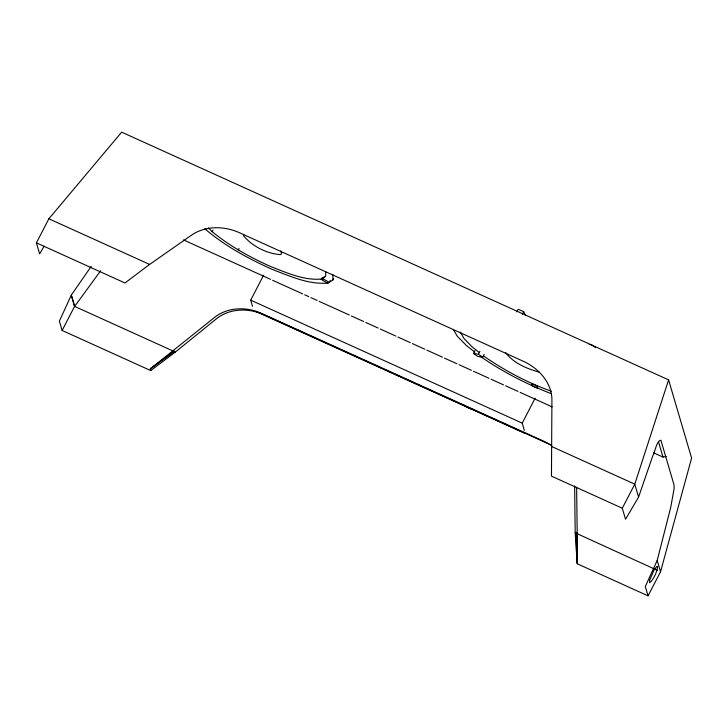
<?xml version="1.0" encoding="UTF-8"?>
<svg xmlns="http://www.w3.org/2000/svg" width="728" height="728" viewBox="0 0 728 728"><rect width="100%" height="100%" fill="white"/><g stroke="black" fill="none" stroke-linecap="round" stroke-linejoin="round"><path stroke-width="1.09" d="M648.057 595.85L645.308 586.504L657.202 560.46L670.697 507.498L674.137 488.552L674.037 484.912L660.878 440.176C656.392 440.84 655.118 451.952 652.725 456.01L638.574 497.088L625.534 519.237L622.294 508.217L551.46 476.13L551.924 399.927C551.888 382.418 538.274 367.94 523.023 361.143L239.385 232.678C224.461 225.962 205.769 225.507 191.864 234.916L149.613 264.419L124.979 282.974L36.4 242.852L48.876 218.791L121.658 132.15L668.604 379.87L691.6 458.076L660.533 571.789L648.057 595.85L577.222 563.772L575.184 532.778L574.638 485.958M668.604 379.87L634.77 484.156L622.294 508.217M484.156 354.327L482.673 357.23L477.695 356.411L473.464 353.444L474.956 350.541M473.464 353.444L478.442 354.254L479.925 351.36M551.305 445.181L263.472 314.605C248.576 307.798 229.629 308.235 216.507 318.718L175.375 352.052L150.742 370.588L62.117 330.448L74.593 306.388L71.308 295.104L91.191 266.403M325.662 271.426L325.671 276.349L321.376 279.061C303.749 280.617 287.023 272.809 270.934 266.666C250.104 257.303 229.875 246.21 212.176 231.677L212.967 230.139M238.293 249.959L239.093 248.43M252.516 306.351L250.696 300.145L263.618 275.211M204.859 228.738C224.679 245.946 248.111 258.422 271.89 269.26C289.808 276.094 308.445 284.803 328.101 283.065L332.878 280.034L333.679 278.496M516.798 311.921L518.172 309.273L523.723 311.693L525.607 315.67M522.349 314.341L523.723 311.693M524.36 430.366L522.231 423.132L535.153 398.198M330.284 280.426L329.247 282.4L327.454 283.092L321.276 279.479L322.313 277.495M321.276 279.479L323.068 278.788L324.106 276.804M44.171 246.164L39.63 253.872L36.4 242.852M100.646 270.743L74.638 306.424L71.308 295.104L59.378 321.121L62.117 330.448M150.742 370.588L150.25 368.923L214.496 317.454C227.618 306.97 246.574 306.534 261.47 313.34L545.099 441.805L551.688 445.381M174.001 351.033L150.25 368.923L174.365 351.406M653.671 452.861L662.99 457.084L666.247 456.429M472.317 408.972L470.224 408.69L465.738 406.588L464.364 405.241M589.252 344.399L591.455 344.754L595.595 347.647M539.412 372.19C526.963 368.787 513.495 363.181 505.605 352.607M551.342 391.236C527.409 382.673 504.759 370.634 483.874 356.174M550.759 393.466C525.871 383.82 502.011 371.462 480.098 356.192M183.547 239.94L270.534 279.334M272.6 280.271L302.63 293.875M304.704 294.813L308.845 296.687M310.92 297.625L317.126 300.436M319.201 301.374L349.231 314.978M351.296 315.916L363.727 321.549M365.802 322.486L378.223 328.11M380.298 329.047L395.832 336.081M397.898 337.019L410.328 342.651M412.394 343.589L424.824 349.213M426.89 350.15L442.424 357.184M444.499 358.131L456.92 363.754M458.995 364.692L471.416 370.315M473.491 371.262L489.025 378.296M491.091 379.233L503.521 384.857M505.587 385.795L518.018 391.427M520.083 392.365L552.188 406.897M250.696 300.145L522.231 423.132M255.801 311.42L525.27 433.469M48.876 218.791L149.613 264.419M551.424 446.41L634.77 484.156L638.574 497.088M74.593 306.388L173.319 351.124M575.184 532.778L657.448 570.388M296.423 329.375L299.117 330.639M323.068 278.788L329.247 282.4M173.364 350.787L175.375 352.052M478.442 354.254L482.673 357.23M478.887 352.234L472.245 346.974L464.218 338.766L460.342 332.104M474.838 352.152L466.193 345.318L457.248 336.172L453.471 329.675M208.399 227.955L212.176 231.677M280.771 250.96L281.636 253.808L280.344 254.627C266.639 253.544 252.389 246.401 243.598 235.817L243.598 234.334M658.503 441.823L662.99 457.084M657.202 560.46L660.533 571.789M577.222 563.772L577.195 534.043L576.703 532.377L576.731 562.107L576.185 533.406M576.64 487.223L577.195 534.043M332.878 274.556L332.878 280.034M649.585 580.325L649.667 582.81C654.062 578.751 656.802 572.381 657.666 566.484L656.783 566.448L653.962 570.279L649.585 580.325M537.118 386.077L531.531 383.583L532.332 385.986L537.919 388.488L537.118 386.077"/></g></svg>
